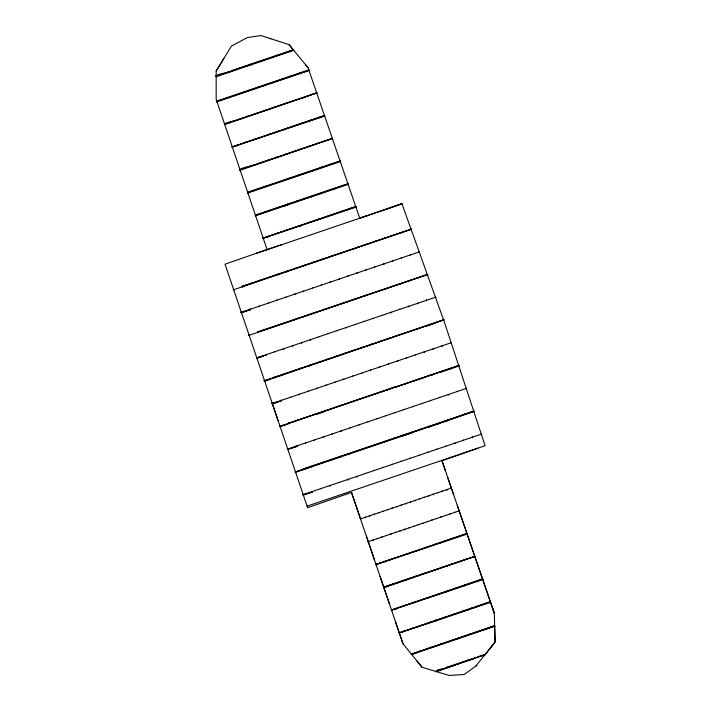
<?xml version="1.0" encoding="UTF-8"?>
<svg xmlns="http://www.w3.org/2000/svg" width="711" height="711" viewBox="0 0 711 711"><rect width="100%" height="100%" fill="white"/><g stroke="black" fill="none" stroke-linecap="round" stroke-linejoin="round"><path stroke-width="1.07" d="M239.251 68.078L239.376 68.452M243.393 67.421L243.118 66.763L243.295 67.456M295.634 268.154L295.758 268.527M304.201 71.464L304.317 71.829M303.508 290.897L303.624 291.27M304.512 265.141L304.637 265.514M311.374 313.649L311.498 314.013M312.405 287.884L312.52 288.257M320.288 310.618L320.412 310.991M324.438 115.422L324.714 116.08L324.438 115.422L232.097 147.035L324.714 116.08M327.638 139.756L327.762 140.129M334.792 381.949L334.917 382.314M336.063 356.104L336.187 356.469M340.071 160.953L340.356 161.601L340.071 160.953L307.73 171.92L247.677 192.299L247.757 193.01L247.677 192.299M342.453 404.763L342.578 405.137M343.733 378.91L343.857 379.283M351.074 208.047L351.198 208.421M355.704 206.474L355.989 207.132L355.704 206.474L262.972 238.221L355.989 207.132M363.908 321.239L364.032 321.612M360.415 518.95L451.485 488.057M365.241 517.777L364.965 517.128L365.143 517.812M366.689 447.37L366.814 447.743M368.165 541.738L459.288 510.827M372.999 540.564L372.724 539.907L372.902 540.591M374.341 470.184L374.466 470.558M467.198 534.014L375.923 564.525L466.905 533.374L467.198 534.014L466.905 533.374M380.829 340.916L380.945 341.28M380.483 562.694L380.598 563.059M387.131 389.61L387.255 389.975M383.682 587.019L383.851 587.713L474.912 556.358L383.682 587.019L383.967 587.668M388.464 363.739L388.588 364.112M388.508 586.131L388.233 585.473L388.41 586.166M482.822 579.545L446.286 591.943L446.081 591.268L446.33 591.925L391.423 610.091L482.52 578.905L482.822 579.545L482.52 578.905M396.267 608.918L395.983 608.26L396.169 608.945M435.879 620.89L435.639 620.223L435.879 620.89L399.182 632.879L490.332 601.666L490.626 602.315L490.332 601.666M404.017 631.697L403.741 631.048L403.919 631.732M437.647 492.465L437.772 492.839M442.198 490.928L442.313 491.292M445.45 515.235L445.575 515.608M450.001 513.689L450.125 514.062M461.332 561.423L461.057 560.775L461.235 561.459M468.86 583.535L468.984 583.909M473.41 582.282L473.579 582.682M476.654 606.305L476.788 606.679M481.214 604.759L481.338 605.132M411.536 654.564L494.687 626.355C494.634 623.805 489.675 628.977 490.368 627.066L411.367 654.156L415.802 653.116L415.526 652.467L415.802 653.116M256.911 113.662L256.751 113.253M259.897 137.321L260.022 137.694M267.647 160.108L267.771 160.473M275.397 182.896L275.521 183.26M280.01 181.323L280.143 181.696M283.44 206.323L283.147 205.675L283.298 206.377L288.053 204.759L287.768 204.11L288.053 204.759M462.346 534.912L462.479 535.285M465.607 559.228L465.732 559.601M486.217 628.48L486.342 628.853M244.397 91.746L244.522 92.119M249.001 90.19L249.126 90.555M252.147 114.533L252.272 114.906M264.51 135.757L264.625 136.13M272.26 158.544L272.384 158.909M290.897 228.462L291.021 228.835M295.527 226.889L295.652 227.262M447.032 490.03L446.739 489.381L446.899 490.075M454.542 512.151L454.667 512.515M457.804 536.458L457.928 536.832M470.158 557.682L470.282 558.055M477.97 580.452L478.085 580.816M485.773 603.212L485.897 603.586M490.368 627.066L490.501 627.44M494.687 626.355L494.527 625.662M235.679 70.042L235.385 69.394L235.528 70.087M263.034 161.673L263.15 162.046M270.775 184.46L270.9 184.833M278.516 207.248L278.65 207.621M286.266 230.035L286.391 230.408M357.757 247.081L357.882 247.446M451.281 487.844L451.432 488.537M459.084 510.605L459.244 511.298M294.914 294.558L294.612 293.919L294.736 294.621M327.104 359.135L327.238 359.508M326.153 385.629L325.842 384.98L325.976 385.682M356.869 272.793L356.993 273.166M364.859 295.5L364.974 295.874M350.114 427.578L350.239 427.951M349.163 454.062L348.861 453.422L348.985 454.125M357.775 450.392L357.9 450.765M381.771 315.177L381.905 315.551M365.436 473.206L365.57 473.579M389.77 337.876L389.904 338.249M397.716 361.348L397.405 360.708L397.538 361.41M396.063 386.571L396.365 387.219L396.063 386.571L288.63 423.312L459.03 365.498L396.187 386.944M404.994 383.54L405.119 383.913M403.661 409.412L403.786 409.785M412.593 406.381L412.718 406.754M420.183 429.222L420.308 429.595M418.868 455.084L418.992 455.449M427.773 452.063L427.898 452.436M239.794 93.31L239.918 93.683M247.544 116.097L247.668 116.471M255.285 138.885L255.409 139.258M348.888 250.094L349.003 250.459M365.765 269.78L365.889 270.144M373.764 292.479L373.888 292.852M474.708 556.135L475.01 556.784M293.394 49.708L293.661 50.365L293.394 49.708L231.519 70.7C232.47 72.14 217.993 73.642 216.046 75.953L216.393 76.584L216.046 75.953M287.066 271.806L286.764 271.167L286.889 271.869M302.762 317.31L302.459 316.671L302.61 317.364M310.618 340.062L310.307 339.423L310.44 340.125M319.239 336.392L319.372 336.765M318.155 362.175L318.279 362.548M333.521 407.794L333.646 408.167M341.493 431.248L341.191 430.608L341.316 431.31M372.84 318.208L372.964 318.581M356.86 476.868L356.531 476.228L356.664 476.93M411.269 432.244L411.393 432.617M227.644 72.015L227.778 72.389M242.931 117.662L243.064 118.026M250.672 140.449L250.805 140.822M281.636 231.608L281.76 231.973M231.519 70.7L231.644 71.073M235.199 94.874L235.323 95.238M258.422 163.237C258.484 164.854 242.824 166.961 239.954 169.502L240.042 170.222L332.428 138.414L258.537 163.61M266.154 186.024L266.278 186.398M273.895 208.812L274.019 209.185M223.778 73.331L223.903 73.695M273.433 378.092L443.922 319.79L273.175 377.719L282.765 374.928L282.347 374.324L282.738 374.937M347.955 479.889L347.626 479.25L347.759 479.952M230.595 96.429L230.728 96.803M246.068 142.013L246.193 142.387M253.8 164.801L253.925 165.174M261.541 187.597L261.666 187.962M269.273 210.385L269.398 210.758M277.006 233.172L277.13 233.546M324.909 411.465L324.58 410.825L324.936 411.456L324.58 410.825L324.714 411.527L315.755 414.566L315.648 413.855L315.755 414.566M366.636 244.069L366.76 244.442M374.653 266.758L374.786 267.132M382.678 289.457L382.802 289.821M391.032 312.787L390.703 312.147L390.828 312.849M406.683 358.308L406.354 357.669L406.479 358.371M421.516 403.35L421.641 403.724M429.444 426.831L429.097 426.2L429.204 426.911L474.095 411.216L304.281 468.54L304.326 469.278L304.281 468.54M436.678 449.041L436.803 449.414M278.214 274.81L277.885 274.179L278.019 274.881M285.715 296.931L285.84 297.305M293.874 320.332L293.545 319.692L293.652 320.403M301.704 343.093L301.375 342.453L301.5 343.155M238.336 119.226C238.789 120.452 226.978 121.848 224.516 123.91L224.605 124.629L316.786 92.892L238.461 119.59M317.23 388.65L316.902 388.019L317.008 388.73M332.588 434.27L332.268 433.63L332.393 434.341M340.276 457.075L339.947 456.444L340.054 457.155M398.729 334.837L398.853 335.21M413.935 380.509L414.06 380.883M241.456 143.578L241.58 143.942M219.912 74.637L220.037 75.011M225.991 97.994L226.125 98.358M233.723 120.781L233.848 121.154M249.188 166.365L249.312 166.738M256.92 189.162L257.044 189.535M264.643 211.958L264.768 212.322M272.375 234.746L272.5 235.119M292.79 346.115L292.443 345.484L292.55 346.195M422.867 377.479L423.001 377.852M375.506 241.056L375.639 241.429M383.896 264.376L383.549 263.745L383.638 264.456M391.592 286.426L391.717 286.8M438.358 423.8L438.012 423.169L438.1 423.889M445.584 446.019L445.708 446.392M429.426 426.831L429.097 426.2L429.222 426.902M269.016 277.192L269.14 277.557M276.819 299.953L276.943 300.326M284.631 322.723L284.755 323.087M309.534 365.845L309.205 365.214L309.312 365.925M323.692 437.292L323.345 436.661L323.425 437.381M331.033 459.466L331.157 459.839M338.72 482.271L338.845 482.645M407.687 331.806L407.803 332.17M300.255 368.254L300.38 368.618M307.961 391.05L308.085 391.423M399.644 309.116L399.76 309.489M415.295 354.638L415.42 355.002M430.439 400.329L430.564 400.693M244.931 168.56L244.575 167.938L244.673 168.649M260.022 213.522L260.146 213.895M268.1 236.941L267.745 236.319L267.851 237.03M221.752 100.18L221.397 99.549L221.503 100.269M229.12 122.345L229.253 122.719M237.198 145.764L236.852 145.142L236.95 145.853M252.654 191.357L252.298 190.726L252.405 191.437M330.188 485.915L329.815 485.293L329.877 486.022M384.384 238.043L384.509 238.416M392.81 261.346L392.445 260.724L392.534 261.444M400.506 283.405L400.631 283.778M408.941 306.708L408.567 306.085L408.656 306.805M424.609 352.221L424.245 351.598L424.307 352.327M454.853 443.62L454.489 442.997L454.88 443.611M216.802 101.113L216.882 101.833L216.802 101.113L308.796 69.9L309.072 70.549L308.796 69.9M255.4 215.095L255.48 215.806L255.4 215.095L347.883 183.714L348.168 184.362L347.883 183.714M267.923 302.966L268.056 303.339M275.717 325.745L275.85 326.109M283.902 349.128L283.511 348.514L283.573 349.243M291.297 371.284L291.421 371.657M299.375 394.712L299.011 394.09L299.091 394.801M307.081 417.508L306.717 416.886L306.779 417.615M304.326 469.278L322.51 463.11L322.119 462.497L322.181 463.217L322.119 462.497L322.199 463.208L411.438 432.937M417.002 329.389L416.637 328.766L416.717 329.486M260.137 280.196L260.262 280.569M314.413 439.691L314.538 440.065M432.172 375.07L431.808 374.448L431.87 375.177M439.362 397.298L439.487 397.671M447.317 420.761L446.926 420.148L446.988 420.876M295.189 472.166L304.539 469.287L304.53 468.54L295.189 472.166L313.613 466.123L313.195 465.518L313.24 466.247M433.577 349.181L433.186 348.568L433.23 349.297M298.167 420.53L297.776 419.917L297.82 420.654M409.42 280.383L409.545 280.756M417.899 303.668L417.499 303.055L417.57 303.784M455.84 417.126L455.964 417.49M463.394 439.976L463.519 440.349M393.263 235.039L393.379 235.403M401.342 257.711L401.466 258.075M259.426 306.601L259.035 305.988L259.08 306.725M251.259 283.209L251.392 283.582M267.194 329.38L266.803 328.766L266.847 329.504M274.579 351.545L274.704 351.918M290.07 397.12L290.186 397.493M305.49 442.722L305.614 443.086M320.919 488.315L321.034 488.688M440.784 372.146L440.74 371.418L440.802 372.146L459.048 365.952M425.996 326.331L425.587 325.727L425.631 326.465L425.587 325.727L425.649 326.456L434.954 323.301L434.545 322.687L434.981 323.292L434.537 322.687L434.954 323.301M448.677 394.889L448.294 394.267L448.33 395.005M402.568 232.621L402.133 232.026L402.177 232.755M280.907 400.515L451.503 342.64M257.889 331.788L257.933 332.526L257.889 331.788L427.675 274.473L248.797 335.414M418.335 277.361L418.459 277.725M410.238 254.689L410.363 255.062M311.791 491.692L481.623 434.074M450.116 368.982L449.672 368.387L449.716 369.116M304.077 468.896L474.095 411.216M265.425 354.931L435.799 297.136M242.389 286.222L242.433 286.951L242.389 286.222L411.429 229.155L233.332 289.83M249.925 309.365L419.543 251.818M296.345 446.108L466.567 388.357M442.544 346.133L442.135 345.528L442.153 346.275M457.217 391.246L457.342 391.61M265.247 250.29L267.069 249.57L216.171 99.264L216.171 71.047L231.333 46.197L247.215 37.594L260.999 35.55L289.039 44.633L293.519 50.081M216.171 71.047L223.761 58.622M419.135 251.676L419.561 252.272M466.14 388.215L466.576 388.81M456.222 417.277L473.668 411.074M411.011 229.013L411.029 229.751M435.372 296.994L435.807 297.598M427.249 274.33L427.684 274.935M451.076 342.498L451.521 343.093M458.613 365.356L458.631 366.094M464.754 414.104L464.878 414.469M481.205 433.932L481.64 434.537M233.759 289.972L233.332 289.368M241.491 312.769L241.056 312.165L241.491 312.769L250.645 309.374L241.056 312.165M249.232 335.556L248.788 334.952M264.696 381.14L264.252 380.536L264.696 381.14L270.66 379.114M272.429 403.928L271.984 403.333L272.429 403.928L278.392 401.911M280.161 426.724L279.716 426.12L280.161 426.724L286.115 424.707M296.816 446.49L296.807 445.744L287.457 449.37L296.816 446.49L287.457 449.37M303.348 495.096L302.913 494.5L303.348 495.096L312.52 491.71L302.913 494.5M443.495 319.657L443.931 320.252M256.964 358.344L256.52 357.749L256.964 358.344L262.919 356.327M295.616 472.308L295.181 471.704M287.884 449.512L287.448 448.917M475.73 666.189L495.06 642.06L494.332 613.353L492.412 607.727M489.168 649.605L491.976 645.997M485.942 653.729L495.06 642.06L494.652 626.027M476.823 665.398L464.194 674.49L449.148 675.45L422.13 667.327L416.646 660.581M304.797 148.252L304.681 147.95M328.144 216.571L328.011 216.153M346.257 327.975L346.159 327.673M396.987 507.005L396.845 506.596M406.07 503.93L405.937 503.512M428.102 598.111L427.951 597.702M450.694 666.696L450.552 666.278M443.264 669.22L443.113 668.802M406.648 579.98L406.488 579.572M262.67 60.879L262.528 60.471M436.554 646.077L436.376 645.677M445.761 668.367L445.521 667.7L485.266 654.502L435.825 671.735C436.652 668.678 447.61 668.678 445.521 667.7M452.143 564.543L451.956 563.859L452.214 564.516M417.668 627.066L417.553 626.649M464.479 585.775L464.301 585.082L464.567 585.74M383.345 511.636L383.185 511.227M422.929 523.625L422.787 523.207M392.97 584.62L392.783 583.935L393.05 584.584M414.415 602.759L414.202 602.084L414.46 602.741M470.478 659.986L470.327 659.568M472.948 659.141L472.744 658.466L472.993 659.133M376.101 564.925L375.932 564.241M399.36 633.279L399.191 632.594M384.9 209.692L401.911 203.666L444.393 322.199L485.071 445.664L441.984 460.764L494.332 613.353L457.262 505.29M433.994 570.702L433.817 570.293M457.315 639.029L457.173 638.62M468.007 660.821L467.794 660.146M240.042 170.222L239.954 169.502M265.221 250.219L282.338 244.486M267.069 249.57L225.023 264.19L307.632 507.698L351.492 492.412L360.557 519.039M402.55 435.95L402.346 435.274L402.524 435.959L402.346 435.274L402.613 435.932L465.145 414.255M482.822 655.791L482.662 655.382M305.783 64.985L308.05 67.741L359.739 218.224L401.911 203.666M250.183 309.738L250.139 309.009M319.994 117.679L319.834 117.271M332.535 138.841L332.25 138.192M289.724 51.699L289.528 51.023L289.786 51.681M224.605 124.629L224.516 123.91M232.319 147.426L232.239 146.706M263.203 238.603L263.123 237.883M288.888 423.685L288.844 422.947M296.603 446.481L296.567 445.744M428.822 496.207L428.582 495.825M215.94 76.273L293.545 49.948M216.153 76.664L293.661 50.365M216.651 101.451L308.965 70.122M216.882 101.833L309.072 70.549M224.374 124.238L316.786 92.892M232.097 147.035L324.607 115.653M239.811 169.831L332.428 138.414M247.526 192.628L340.249 161.175M247.757 193.01L340.356 161.601M255.249 215.424L348.061 183.936M255.48 215.806L348.168 184.362M262.972 238.221L355.882 206.705M359.739 218.224L367.809 215.495M255.924 253.445L401.999 203.888M242.175 286.577L411.429 229.155M241.065 312.627L250.388 309.747M257.675 332.153L427.675 274.473M256.52 357.749L266.154 354.949L256.529 358.211M264.252 380.536L273.904 377.728L264.261 380.998M273.175 377.719L443.922 319.79M271.984 403.333L281.627 400.524L271.993 403.795M279.716 426.12L289.35 423.321L279.725 426.582M288.63 423.312L459.03 365.498M302.922 494.954L312.262 492.074M307.099 506.125L478.005 448.143M375.923 564.525L467.1 533.588M383.86 587.242L474.912 556.358M391.423 610.091L446.197 591.516M446.135 591.534L482.725 579.118M399.182 632.879L422.103 625.102M422.023 625.129L490.537 601.888M435.87 620.89L435.639 620.223L435.861 620.89L490.626 602.315M411.367 654.156L494.509 625.956M435.825 671.735L485.266 654.502M474.104 411.678L473.419 411.447M360.593 519.359L360.424 518.666M368.342 542.138L368.174 541.453M312.049 492.074L312.005 491.337M295.189 75.268L294.994 74.584L295.252 75.242M298.407 99.584L298.247 99.176M302.993 98.029L302.797 97.354L303.055 98.011M289.199 102.713L289.11 102.402M277.05 157.664L276.872 156.971L277.148 157.629M326.402 166.338L326.251 165.921M284.809 180.443L284.64 179.759L284.907 180.416M320.359 193.801L320.27 193.499M334.206 189.099L334.01 188.424L334.268 189.082M297.198 201.657L297.02 200.973L297.278 201.631M311.098 196.938L310.894 196.263L311.125 196.929M346.71 210.278L346.595 209.852M300.326 226.009L300.158 225.325L300.424 225.974M304.966 224.436L304.779 223.752L305.046 224.409M413.855 526.7L413.713 526.291M439.798 543.311L439.611 542.635L439.86 543.293M444.348 541.773L444.153 541.089L444.419 541.746M389.841 560.259L389.592 559.886M447.663 566.063L447.441 565.672M397.52 583.073L397.333 582.389L397.591 583.047M408.487 630.186L408.301 629.502L408.567 630.15M316.893 93.319L316.617 92.661M433.292 494.687L433.106 494.003L433.381 494.66M385.211 561.832L385.024 561.148L385.3 561.806M251.045 64.825L250.859 64.141L251.116 64.799M361.837 373.515L361.748 373.213M415.144 500.846L415.002 500.437M412.531 552.563L412.318 551.887L412.549 552.563M465.385 661.248L465.563 661.648M295.545 151.39L295.332 150.714L295.563 151.381M303.321 174.168L303.108 173.493L303.348 174.159M410.603 502.393L410.469 501.975M407.981 554.109L407.838 553.691M323.514 218.144L323.381 217.726M404.755 529.784L404.541 529.117L404.772 529.784M269.585 38.332L270.802 38.723M281.121 400.151L281.538 400.764M273.397 377.363L273.806 377.968M265.647 354.576L266.056 355.18M289.039 44.633L308.05 67.741M395.432 621.565L403.004 643.802L422.13 667.327M328.171 333.361L328.304 333.735M359.037 424.547L359.171 424.92M391.432 609.807L391.717 610.456M371.871 343.955L371.995 344.32M351.385 401.733L351.518 402.097M312.005 94.225L312.138 94.599M335.45 162.517L335.574 162.89M343.262 185.287L343.386 185.651M347.972 275.815L348.106 276.179M355.944 298.522L356.06 298.896M379.514 366.769L379.647 367.143M394.738 412.442L394.863 412.807M409.963 458.106L410.087 458.471M453.254 538.005L453.378 538.369M253.596 88.626L253.72 88.999M340.009 253.098L340.134 253.471M246.984 65.456L247.117 65.83M261.355 111.414L261.479 111.778M269.122 134.192L269.238 134.566M292.39 202.537L292.514 202.911M482.058 629.893L482.182 630.257M400.542 606.714L400.666 607.087M411.358 653.871L411.642 654.529M456.498 562.312L456.631 562.685M369.667 515.813L369.791 516.239M377.274 538.369L377.39 538.734M440.909 516.773L441.033 517.146M448.703 539.542L448.837 539.916M472.104 607.852L472.228 608.225M323.016 141.32L323.15 141.693M330.828 164.09L330.953 164.454M315.213 118.55L315.488 119.208L315.24 118.826M477.899 631.297L478.023 631.67M338.64 186.851L338.765 187.224M299.598 73.02L299.722 73.393M307.41 95.789L307.525 96.163M258.191 87.071L258.324 87.435M273.726 132.628L273.851 133.001M281.485 155.407L281.618 155.78M374.048 514.044L374.182 514.409M381.816 536.823L381.94 537.196M412.851 627.955L412.984 628.32M419.686 651.054L419.81 651.427M436.358 518.319L436.492 518.692M459.741 586.628L459.875 587.002M265.958 109.85L266.083 110.214M289.253 178.194L289.377 178.559M467.545 609.398L467.669 609.771M405.101 605.168L405.226 605.541M341.813 211.185L341.947 211.558M473.739 632.71L473.864 633.083M310.6 120.115L310.725 120.488M318.404 142.884L318.528 143.258M321.292 284.862L321.416 285.235M455.191 588.175L455.324 588.548M480.165 655.951L480.289 656.315M394.125 558.064L394.25 558.437M401.884 580.843L402.017 581.216M423.836 649.641L423.969 650.014M278.33 131.064L278.463 131.437M383.247 467.163L383.371 467.536M262.794 85.507L262.919 85.88M301.642 199.4L301.775 199.773M309.409 222.179L309.543 222.552M313.391 262.137L313.507 262.501M337.112 330.331L337.236 330.704M385.815 415.464L385.94 415.837M345.013 353.065L345.137 353.438M424.023 497.087L424.147 497.46M360.326 398.702L360.45 399.067M378.599 512.498L378.723 512.871M386.357 535.285L386.482 535.65M409.652 603.63L409.776 603.995M285.662 52.338L285.706 52.605M254.725 62.835L254.849 63.199M270.562 108.285L270.695 108.659M286.106 153.843L286.231 154.216M293.874 176.621L293.999 176.995M347.03 301.553L347.155 301.917M354.967 324.269L355.1 324.643M362.921 346.986L363.045 347.359M370.573 369.809L370.698 370.173M329.202 307.596L329.326 307.97M378.19 392.641L378.314 393.005M393.432 438.296L393.565 438.669M352.683 375.879L352.807 376.243M431.817 519.857L431.941 520.23M367.96 421.525L368.094 421.89M375.604 444.348L375.728 444.713M462.985 610.945L463.11 611.318M469.58 634.123L469.704 634.496M477.685 656.786L477.81 657.16M331.13 256.111L331.264 256.484M401.057 461.128L401.182 461.492M339.085 278.828L339.209 279.201M427.995 648.228L428.12 648.601M450.641 589.721L450.765 590.094M398.667 556.517L398.8 556.891M337.183 212.758L337.245 213.024M419.481 498.633L419.606 498.998M427.267 521.403L427.4 521.776M390.899 533.739L391.032 534.112M458.426 612.491L458.551 612.864M305.997 121.679L306.121 122.052M326.207 165.654L326.465 166.312M313.791 144.449L313.915 144.822M321.594 167.218L321.71 167.592M329.389 189.988L329.513 190.361M258.591 61.519L258.715 61.893M282.942 129.5L283.067 129.873M290.719 152.278L290.843 152.652M435.061 544.173L435.185 544.546M442.855 566.943L442.971 567.316M475.215 657.631L475.339 657.995M281.796 53.645L281.92 54.018M290.399 76.139L290.515 76.512M267.398 83.942L267.523 84.316M275.175 106.721L275.29 107.094M298.496 175.057L298.611 175.43M306.263 197.836L306.397 198.2M314.04 220.614L314.173 220.979M465.421 635.536L465.554 635.91M438.1 670.215L438.225 670.589M432.155 646.823L432.279 647.188M387.682 509.423L387.806 509.787M395.449 532.201L395.574 532.566M403.217 554.98L403.35 555.344M438.296 568.489L438.42 568.862M453.867 614.037L454 614.411M410.994 577.759L411.118 578.123M418.761 600.537L418.886 600.902M426.529 623.316L426.653 623.68M440.58 669.38L440.704 669.753M430.51 545.719L430.635 546.092M461.27 636.949L461.386 637.314M285.795 77.703L285.92 78.077M316.973 168.791L317.097 169.156M324.767 191.561L324.883 191.926M301.384 123.243L301.508 123.616M309.178 146.013L309.303 146.386M287.555 127.936L287.679 128.309M293.59 100.473L293.714 100.846M277.93 54.96L278.045 55.325M332.561 214.331L332.686 214.695M271.993 82.387L272.117 82.752M318.67 219.041L318.795 219.415M418.175 524.487L418.299 524.86M449.316 615.584L449.441 615.957M392.223 507.876L392.348 508.249M400 530.655L400.124 531.028M431.088 621.769L431.213 622.143M279.779 105.157L279.903 105.53M425.96 547.257L426.085 547.63M441.531 592.814L441.655 593.178M415.544 576.212L415.659 576.585M423.312 598.991L423.436 599.364M440.473 643.997L440.598 644.37M266.323 58.897L266.447 59.262M322.261 259.124L322.385 259.488M330.188 281.849L330.313 282.223M448.001 666.865L448.126 667.229M338.116 304.575L338.24 304.948M353.962 350.025L354.087 350.399M369.258 395.671L369.382 396.036M376.892 418.495L377.017 418.868M384.518 441.318L384.642 441.691M392.152 464.15L392.276 464.514M281.192 79.268L281.325 79.632M444.757 617.13L444.882 617.504M462.843 661.825L462.968 662.19M485.302 654.955L485.115 654.271M312.351 170.356L312.476 170.729M452.943 639.767L453.076 640.14M274.064 56.267L274.179 56.64M276.597 80.823L276.721 81.196M299.953 149.15L300.069 149.514M315.515 194.698L315.64 195.063M421.419 548.803L421.543 549.176M429.195 571.582L429.32 571.946M436.972 594.352L437.096 594.725M460.364 662.661L460.595 663.336M420.094 574.666L420.219 575.039M444.633 642.593L444.757 642.957M292.168 126.371L292.283 126.745M307.819 172.178L307.961 172.595M453.031 665.443L453.174 665.852M401.395 505.05L401.528 505.468M270.278 57.84L270.411 58.258M409.092 527.571L409.216 527.944M424.645 573.128L424.769 573.493M458.026 663.87L457.991 663.754M455.422 664.341L455.653 665.016M284.604 104.268L284.507 103.966M417.09 551.016L416.993 550.714M449.014 641.846L448.917 641.544M440.429 619.343L440.322 619.05M441.984 460.764L445.548 471.135M447.806 477.721L453.618 494.678M432.644 596.573L432.546 596.271M297.002 125.483L296.896 125.18M351.492 492.412L403.004 643.802M366.361 536.121L374.386 559.699M380.109 576.514L389.619 604.483M272.304 403.564L278.099 420.654M465.323 660.981L465.536 661.657M257.702 331.93L257.711 332.393M311.827 491.479L311.827 491.941M304.095 468.682L304.104 469.144M296.38 445.886L296.38 446.348M288.657 423.089L288.657 423.552M280.934 400.293L280.943 400.755M273.211 377.505L273.211 377.959M265.461 354.718L265.461 355.18M249.952 309.143L249.961 309.605M242.202 286.364L242.202 286.817M472.3 436.954L472.317 437.7L472.3 436.954M426.44 300.024L426.449 300.762L426.44 300.024"/></g></svg>
